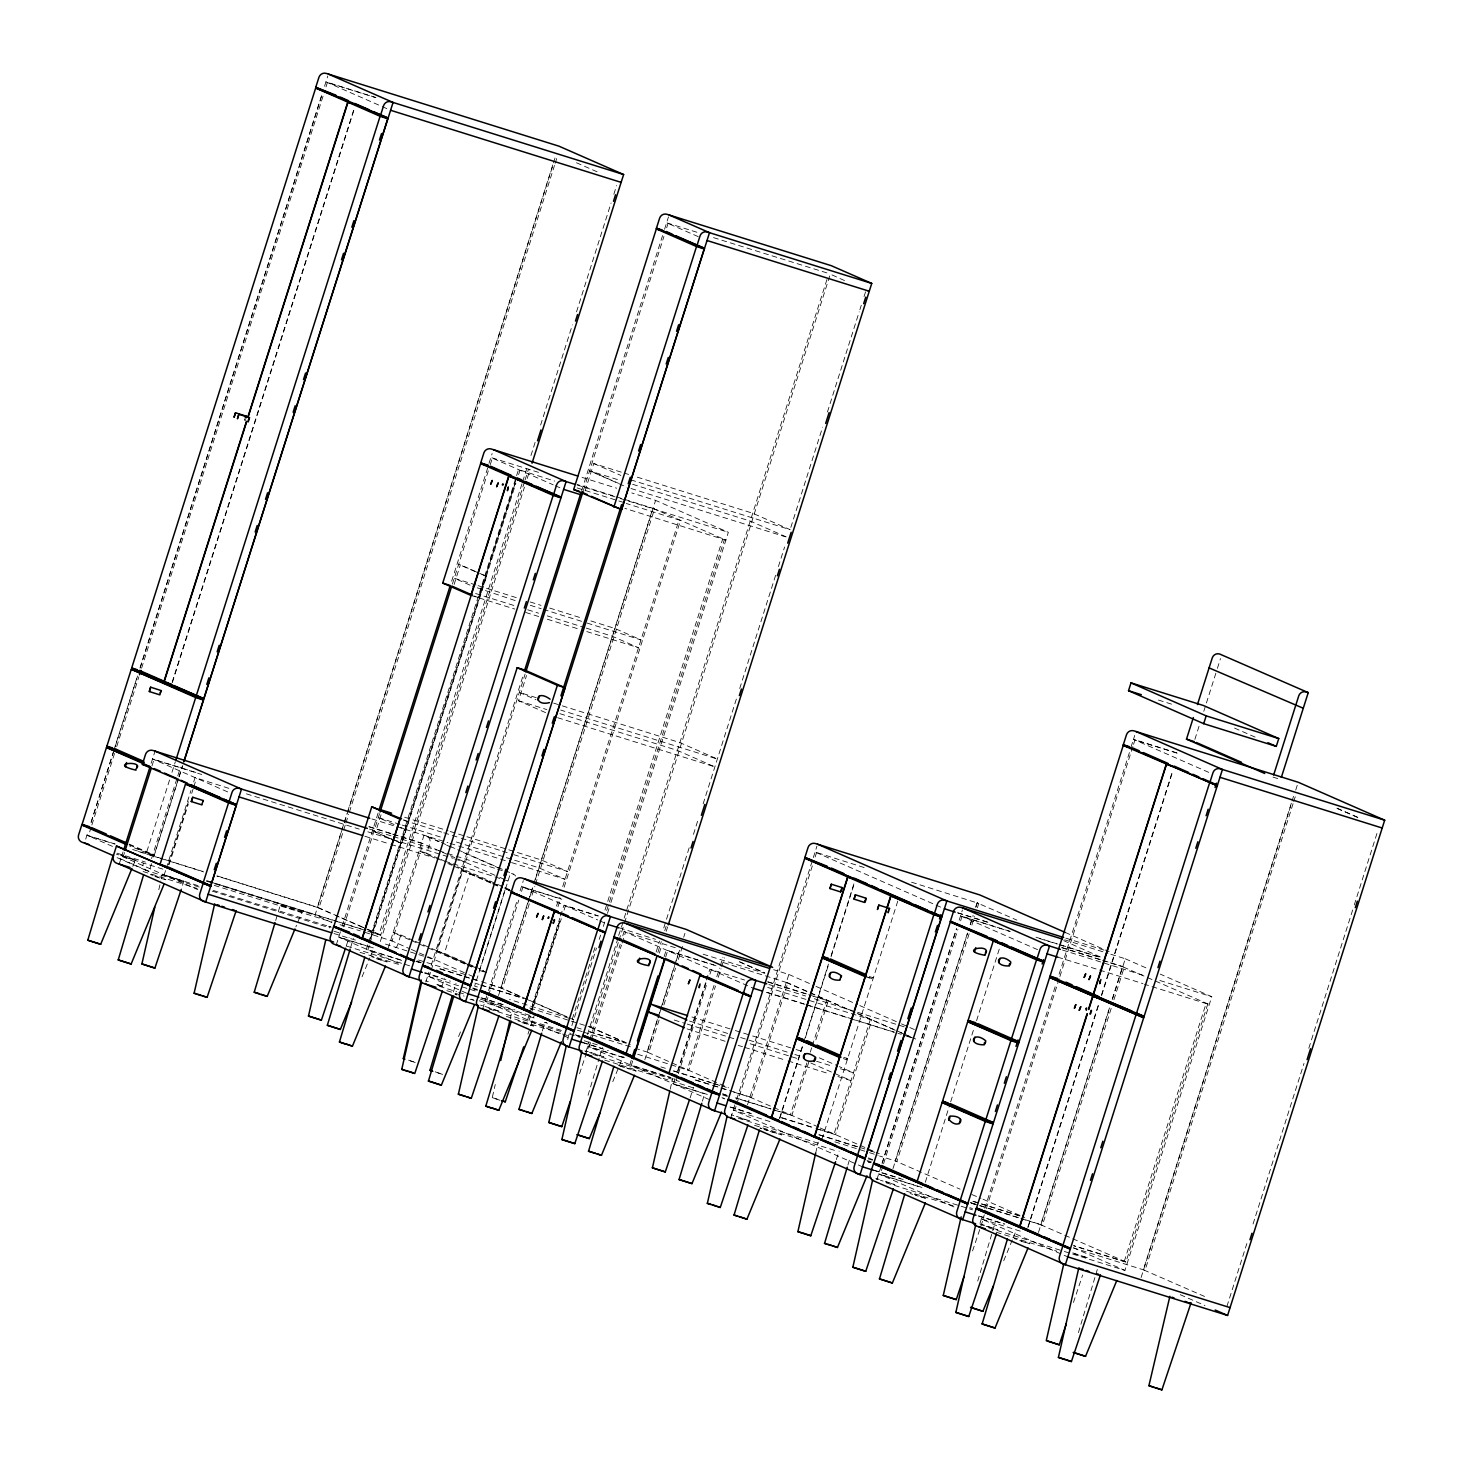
<?xml version="1.0" encoding="UTF-8"?>
<svg xmlns="http://www.w3.org/2000/svg" width="1463" height="1463" viewBox="0 0 1463 1463"><rect width="100%" height="100%" fill="white"/><g stroke="black" fill="none" stroke-linecap="round" stroke-linejoin="round"><path stroke-width="0.75" stroke-dasharray="5 3.75" d="M158.809 889.705L160.802 880.982M161.296 878.788L162.283 874.435L183.789 881.22L181.119 889.797M499.98 1100.267L492.263 1097.652L495.244 1084.558M510.185 1019.071L512.178 1010.33M567.717 1039.516L569.198 1032.969M670.219 1089.185L672.706 1078.268M815.696 1153.027L818.183 1142.109M275.702 920.428L277.659 913.9M278.317 911.723L280.256 905.195L301.927 912.107L295.855 926.847M350.791 946.963L353.406 938.258M453.402 991.987L456.017 983.282M542.316 1031.013L544.913 1022.308L546.778 1022.765M588.053 1095.275L599.135 1058.298M599.775 1056.121L602.39 1047.417M702.423 1101.164L704.38 1094.635M847.918 1165.005L849.857 1158.477M977.723 1281.039L995.297 1222.3M1078.414 1332.61L1097.305 1269.518M85.714 839.122L88.201 831.295M91.108 822.133L113.2 752.476M113.895 750.3L137.376 676.272M140.137 667.567L321.787 94.949M324.548 86.244L327.785 76.021M91.127 822.517L114.169 749.897M115.248 746.459L137.613 675.961M140.064 668.225L321.988 94.766M91.181 827.125L88.42 835.848L114.516 844.005M91.876 824.949L116.034 748.745M116.729 746.569L138.839 676.912M141.6 668.207L323.232 95.589M325.993 86.884L327.383 82.531L375.223 97.491M172.159 682.288L354.064 108.847M172.396 682.398L354.302 108.957M119.198 864.066L123.038 851.923M151.164 763.265L155.023 751.122M123.13 856.897L124.501 852.563M151.933 766.063L153.999 759.571L201.729 774.494M169.543 780.035L146.501 852.655L154.182 855.05L178.577 778.151M171.976 772.318L175.377 761.638M151.549 858.58L177.096 778.023M177.791 775.847L180.552 767.142M178.998 776.853L182.381 766.173M151.622 863.572L149.135 871.399L117.845 857.665M153.688 857.044L178.559 778.663M179.254 776.487L182.692 765.606M165.557 870.576L164.185 874.911L200.358 886.395M166.252 868.419L190.94 790.569M193.683 781.919L195.054 777.603L231.227 789.087M168.41 864.633L188.398 801.651M169.068 864.724L188.288 804.175M191.708 793.367L193.079 789.051M193.774 786.875L196.517 778.225M343.512 824.675L317.27 907.407L333.729 914.631M344.207 822.499L346.969 813.775M347.645 811.599L552.776 164.972M553.471 162.795L555.538 156.267M331.717 922.44L315.039 915.125L343.768 824.565M344.445 822.389L553.032 164.88M345.213 825.205L318.971 907.938L216.743 875.971M345.908 823.029L348.669 814.324M349.364 812.148L554.477 165.52M555.172 163.344L557.238 156.797M336.271 944.897L341.501 928.402M342.177 926.225L378.679 811.197M451.646 581.158L488.313 465.984M489.026 463.332L492.135 453.548M343.64 926.865L380.782 809.771M452.378 584.084L489.593 466.788M490.27 464.612L492.336 458.102M395.742 840.878L375.607 832.026L381.112 814.653M454.152 584.395L460.351 564.846L458.651 564.316L474.762 571.393M367.762 944.86L366.39 949.213L403.258 960.734M368.457 942.702L518.524 469.586L554.696 481.089M370.377 938.825L407.574 821.529L403.55 819.774M515.762 480.504L478.547 597.8L473.921 595.77M370.614 938.935L516 480.614M369.225 945.5L367.835 949.853L402.544 960.697M369.901 943.342L515.854 483.247M518.615 474.561L519.987 470.226M375.607 832.026L373.888 831.496L401.795 843.529L486.539 576.349L460.351 564.846M521.98 483.814L379.008 934.51L335.795 915.527M522.675 481.638L526.808 468.581M530.959 455.523L535.787 440.272M540.633 425.038L572.399 324.877M576.532 311.82L611.077 202.955M613.838 194.25L616.6 185.545M524.376 482.187L380.727 935.04L367.67 930.962M525.071 479.992L528.527 469.111M380.325 941.532L524.449 487.179M527.21 478.456L529.972 469.751M388.17 948.189L424.014 835.227L438.425 841.554M409.603 939.776L393.145 932.534L400.825 934.948L397.643 944.933A5.925 5.815 -66.3 0 1 393.328 948.957M439.083 858.69L426.739 853.276L429.903 843.273A5.925 5.815 -66.3 0 0 426.135 835.903M425.788 981.947L428.897 972.182M431.146 965.507L523.48 674.425M581.671 490.58L663.855 231.483M664.549 229.307L668.481 216.908M465.362 963.495L436.706 950.913L462.198 870.558L502.65 887.328M429.098 976.735L430.488 972.383M431.183 970.188L525.107 674.096M583.39 490.379L663.928 236.476M666.689 227.771L668.061 223.418M545.608 712.627L518.524 700.74L526.515 675.54M585.09 490.91L593.777 463.552L628.578 474.433M473.061 965.909L444.386 953.327L469.879 872.954M482.607 1009.013L487.819 992.536M488.587 990.597L517.518 899.361M520.096 890.821L523.315 880.635M486.539 1001.826L487.911 997.492M488.587 995.334L518.798 900.111M521.541 891.461L522.913 887.127L561.865 899.306M527.576 903.274L500.73 987.909L523.333 997.821M528.271 901.098L533.099 885.92M533.776 883.743L652.882 508.301L725.867 540.121L624.902 508.356M498.499 995.626L529.222 898.831M529.899 896.654L532.66 887.986M535.403 879.3L655.607 500.383L631.815 492.94M529.295 903.805L502.449 988.439L487.307 983.721M532.038 895.137L534.8 886.45M535.495 884.274L654.583 508.831L577.41 484.527M556.525 906.091L559.287 897.404M562.725 886.56L679.07 519.786M557.97 906.731L560.731 898.044M564.169 887.2L680.514 520.426L626.292 503.473M528.966 1015.505L527.594 1019.839L564.279 1031.305M529.661 1013.347L559.854 918.124M560.548 915.966L563.968 905.158L598.495 915.948M531.581 1009.47L560.512 918.234M531.819 1009.561L560.768 918.343M529.057 1020.479L530.429 1016.145M531.106 1013.987L561.317 918.764M564.06 910.114L565.431 905.78L597.8 915.911M604.987 910.041L607.054 903.531M607.748 901.373L722.704 538.951M572.271 1019.089L594.984 947.475M606.688 910.589L608.754 904.079M609.449 901.903L724.423 539.481M571.868 1025.6L596.447 948.115M599.208 939.429L600.58 935.095M603.323 926.408L604.713 922.074M607.456 913.387L610.217 904.701M610.912 902.543L728.355 532.294L655.607 500.383M587.413 1034.652L618.209 937.564M618.648 935.479L623.732 920.136M624.171 918.069L827.473 277.86M618.282 942.556L591.345 1027.465L529.332 1007.879M618.977 940.38L623.805 925.128M624.5 922.952L830.307 274.148L847.351 281.847M585.858 1052.098L589.095 1041.894M589.79 1039.736L620.166 944.403M622.744 935.863L625.341 927.633M590.558 1042.534L589.187 1046.868L625.963 1058.371M591.235 1040.376L621.446 945.153M622.141 942.995L625.561 932.169M656.156 951.938L659.612 941.056M663.745 927.999L665.811 921.471M666.506 919.276L689.292 847.443M693.444 834.367L698.272 819.134M703.118 803.9L736.95 697.211M739.711 688.506L775.628 575.288M778.389 566.583L784.607 546.979M790.825 527.393L822.59 427.233M827.436 411.999L859.202 311.857M859.897 309.662L861.268 305.31M864.03 296.605L866.114 290.076M657.856 952.468L661.313 941.587M664.769 930.706L666.14 926.353M659.319 953.108L662.081 944.403M666.214 931.346L667.603 926.993M631.211 1060.382L629.84 1064.698L671.06 1077.591M664.165 956.509L666.214 950.017L713.944 964.94M632.656 1061.022L631.284 1065.338L670.347 1077.554M665.61 957.149L667.677 950.657L717.565 966.257M657.362 1019.565L647.067 1052.025L728.556 1087.777M658.057 1017.407L660.106 1010.915M660.801 1008.739L673.84 967.628M674.534 965.47L679.326 950.31M644.836 1059.742L658.99 1015.139M659.685 1012.963L661.733 1006.471M662.428 1004.313L675.467 963.203M676.162 961.026L679.582 950.219M683.715 937.234L684.94 933.321M659.082 1020.095L648.786 1052.555L635.802 1048.496M663.873 1004.953L675.559 968.159M678.302 959.509L683.093 944.366M674.845 1079.529L673.474 1083.864L708.183 1094.708M677.607 1070.879L705.751 982.148M706.428 979.991L709.866 969.164L744.576 980.027M677.991 1071.245L706.245 982.185M677.68 1075.835L674.937 1084.504L707.47 1094.671M678.375 1073.677L707.196 982.789M709.939 974.139L711.311 969.804M714.054 985.385L687.281 1069.764L688.726 1070.404L715.498 986.007M716.797 976.717L719.54 968.067M720.235 965.909L722.978 957.241M718.242 977.357L721.003 968.707M721.68 966.549L724.423 957.881M730.732 1117.897L735.962 1101.401M736.712 1099.481L816.939 846.144M734.664 1110.71L736.035 1106.375M736.73 1104.199L812.404 865.657M815.147 856.989L816.519 852.655M747.483 1104.784L788.831 974.449L773.689 969.713M779.541 1118.281L802.968 1044.417M803.662 1042.241L828.46 964.044M831.222 955.357L853.953 883.689M779.779 1118.409L802.949 1045.35M805.418 1037.596L828.588 964.538M831.039 956.802L854.227 883.743M806.845 1062.979L790.367 1114.897L773.013 1109.484M810.283 1052.153L811.654 1047.819M812.331 1045.661L826.76 1000.217L813.739 996.138M808.984 1061.443L791.83 1115.538L735.414 1097.908M815.86 1039.809L828.204 1000.857L808.692 994.749M821.932 1139.348L897.971 900.513M870.394 1019.364L834.02 1134.063L816.665 1128.631M876.831 1179.781L881.439 1165.243M882.134 1163.067L956.418 928.859M959.179 920.19L962.416 909.986M882.189 1163.323L956.601 928.731M882.902 1165.883L880.141 1174.551L921.251 1187.407M883.579 1163.707L957.881 929.499M960.624 920.83L962.014 916.496L1009.598 931.382M967.427 933.211L895.21 1160.909L960.112 1189.181M970.188 924.543L972.932 915.856M975.693 907.188L977.065 902.854L1016.95 920.136M892.979 1168.626L967.683 933.101M970.426 924.433L973.188 915.765M975.931 907.078L978.546 898.831M969.146 933.741L896.91 1161.439L879.61 1156.026M971.889 925.073L974.632 916.405M977.394 907.718L978.765 903.384L908.084 881.11M925.311 1182.269L949.999 1103.998M950.676 1101.822L974.12 1027.959M976.571 1020.662L999.741 947.603M980.1 1222.867L981.966 1216.997M984.837 1208.365L1055.939 984.197M1059.121 974.193L1129.527 752.22M1131.009 747.154L1134.721 735.432M982.789 1219.593L985.55 1210.907M986.245 1208.749L1059.212 978.692M1059.907 976.534L1132.874 746.477M1133.569 744.32L1134.941 739.967L1180.367 754.177M1027.831 1227.219L1098.951 1003.069M1101.42 995.242L1172.54 771.092M1028.087 1227.329L1099.188 1003.179M1101.676 995.352L1172.777 771.184M1109.466 1007.897L1040.687 1224.75L1127.424 1262.587L1073.33 1245.69M1112.227 999.229L1122.542 966.696L1209.279 1004.532L1144.377 984.252M1038.456 1232.468L1109.722 1007.788M1112.483 999.119L1125.285 958.777L1110.143 954.041M1194.869 739.4L1199.66 724.276M1203.775 711.329L1216.1 672.468M1217.399 668.353L1220.508 658.569M1111.185 1008.428L1042.388 1225.281L1020.753 1218.514M1113.928 999.759L1124.242 967.226L1102.627 960.46M1124.261 1261.417L1206.115 1003.362M1207.816 1003.892L1125.961 1261.947L1074.043 1245.726M1064.369 1251.468L1124.937 1270.414L1211.766 996.724L1160.287 974.139M1291.335 803.205L1143.335 1269.793L1205.622 1296.913M1292.03 801.029L1294.097 794.519M1141.103 1277.51L1291.591 803.096M1295.724 790.075L1297.59 784.205M1293.054 803.736L1145.035 1270.323L1073.659 1247.994M1293.731 801.559L1295.797 795.049M1226.908 1306.459L1246.86 1243.532M1253.06 1224.001L1304.008 1063.4M1308.818 1048.203L1353.568 907.151M1354.263 904.975L1376.976 833.361M346.219 946.104L349.054 937.637M441.844 986.611L444.679 978.144M527.96 1034.103L530.081 1027.758M530.795 1025.636L534.342 1015.066M579.531 1073.714L590.156 1041.985M690.115 1097.872L693.663 1087.302M836.306 1159.592L839.14 1151.143M972.566 1250.938L983.922 1217.088M1073.44 1302.491L1082.657 1274.986M132.822 866.352L135.419 860.043L117.497 854.154M362.056 976.772L369.865 957.808M370.724 955.705L373.339 949.377M458.577 1036.535L461.174 1030.226M612.759 1081.706L623.183 1056.432M1003.728 1260.74L1012.414 1239.673M1013.274 1237.57L1015.889 1231.243M135.419 860.043L116.345 854.136M183.954 881.329L162.283 874.435M301.927 912.107L280.256 905.195M492.263 1097.652L499.249 1099.737M330.656 926.957L328.791 926.5L329.852 926.957M477.103 990.067L473.921 989.171M454.975 994.127L456.255 994.456M569.784 1033.079L571.064 1033.427M761.857 1128.467L759.992 1127.991L761.053 1128.448M442.594 1074.391L435.956 1072.379M162.119 878.733L165.868 879.757L161.149 878.038M383.416 960.88L387.165 961.886L371.62 956.711M474.213 1000.436L469.952 999.174M480.541 1005.118L482.443 1005.666M722.96 1098.347L724.843 1098.896M868.437 1162.189L870.32 1162.738M891.077 1183.53L894.826 1184.555L881.97 1180.22M415.199 1062.485L407.665 1060.163M425.898 980.868L428.275 981.582M437.693 985.02L443.819 986.757L433.798 983.301M494.238 1009.836L500.346 1011.555L484.802 1006.398M585.932 1050.983L588.309 1051.696M618.264 1065.174L636.186 1071.062L627.371 1068.502M731.409 1114.824L733.786 1115.538M763.741 1129.015L781.663 1134.904L770.032 1131.448M876.904 1178.666L879.281 1179.379M920.995 1196.99L927.103 1198.727L914.247 1194.393M979.899 1223.873L984.965 1225.409M150.305 874.581L153.012 875.404M159.741 878.019L154.218 876.282M381.038 960.167L372.736 957.534M517.993 1020.845L520.682 1021.686M969.786 1207.688L972.474 1208.511M886.011 1181.994L888.699 1182.817M1072.781 1252.895L1088.344 1258.052L1071.391 1252.877M1014.206 1238.594L1016.895 1239.435M1020.936 1241.209L1029.751 1243.769L1019.729 1240.331M375.954 97.546L325.92 81.891L380.161 105.683M696.9 232.251L666.616 222.778L700.96 237.847M713.505 237.628L828.863 273.508M637.283 477.157L752.604 513.202L790.111 529.661L631.284 479.992M617.404 479.535L589.589 470.83L627.097 487.289M632.638 484.29L750.117 521.029L787.624 537.488M630.974 488.496L785.448 536.811M582.055 477.377L616.673 488.203M538.475 472.348L490.891 457.462L553.233 484.82M576.934 484.948L618.026 497.804M620.184 498.481L728.355 532.294M577.099 487.911L624.829 502.833M1158.422 700.046L1173.363 704.709M1272.975 777.091L1280.655 779.505M1176.746 752.86L1133.478 739.345L1209.663 772.775M486.539 576.349L476.773 572.271M475.932 584.999L454.243 578.214L470.355 585.291M478.108 585.675L517.152 597.892M530.173 601.97L541.017 605.353M549.686 608.059L582.237 618.246M590.906 620.952L614.771 628.413L640.959 639.916L584.56 622.269M515.141 600.562L472.366 586.169M530.319 605.316L541.164 608.699M543.34 609.376L582.384 621.592M475.621 593.503L514.665 605.719M527.686 609.778L538.53 613.18M547.217 615.886L584.084 627.426M586.261 628.102L612.284 636.24L638.471 647.725L582.073 630.096M470.867 595.386L514.83 609.065M525.674 612.448L538.695 616.526M547.363 619.233L579.897 629.419M536.244 697.686L519.31 692.383L535.97 699.698M553.654 703.136L560.164 705.166M562.341 705.861L679.838 742.582L717.345 759.041L560.695 710.067M518.524 700.74L546.815 709.592M559.872 713.67L677.351 750.409L714.858 766.868L556.031 717.199M864.121 867.541L815.074 852.015L933.961 904.189M1065.85 938.149L1104.784 950.328M1064.698 939.831L1107.966 953.364M958.082 912.857L988.366 922.33M1035.95 937.216L1100.853 957.497M957.369 912.821L987.653 922.293M1039.571 938.533L1056.871 943.946M1059.047 944.623L1100.139 957.46M1010.311 931.419L960.551 915.856L1040.851 951.096M1062.229 947.64L1101.164 959.819M1103.321 960.496L1122.798 966.586M1061.516 947.603L1100.45 959.783M1062.485 950.036L1144.706 975.748M1159.848 980.484L1211.766 996.724M1057.859 957.186L1097.506 969.402M1099.664 970.079L1142.932 983.611M404.648 817.232L448.044 830.801M450.202 831.478L506.619 849.125M508.777 849.802L515.287 851.832M517.463 852.508L541.328 859.97L567.516 871.473L511.099 853.825M403.733 820.322L441.68 832.118M443.856 832.794L459.035 837.549M461.211 838.226L500.255 850.442M502.431 851.119L508.941 853.148M400.002 824.382L378.295 817.598L398.448 826.43M402.16 825.059L441.223 837.275M456.401 842.011L462.911 844.041M465.088 844.736L504.132 856.934M506.289 857.611L538.841 867.797L565.029 879.281L508.63 861.652M371.949 818.951L447.879 842.651M450.055 843.328L456.547 845.358M458.724 846.053L506.454 860.976M869.351 976.534L873.192 977.741L869.113 975.949M865.108 976.644L872.789 979.04L868.711 977.247M195.932 772.501L152.536 758.931L228.722 792.379M369.462 826.778L391.151 833.563M393.328 834.239L421.527 843.054L448.3 854.794M368.749 826.723L390.438 833.508M392.614 834.184L422.972 843.694L392.102 941.002L362.458 931.547M369.481 829.082L391.188 835.867M393.346 836.543L436.742 850.113M438.9 850.789L445.41 852.838M447.587 853.514L454.097 855.544M456.255 856.221L495.299 868.437M497.475 869.113L503.985 871.143M246.406 793.842L359.203 829.1M367.871 831.825L453.201 858.306M454.646 858.946L465.49 862.347M426.739 853.276L419.04 850.863L435.517 858.104M364.836 836.233L388.701 843.694M390.877 844.37L434.968 857.976M436.431 858.616L493.543 876.3M494.988 876.922L508.008 881L499.779 877.379M560.402 898.666L521.468 886.487L597.654 919.934M505.521 888.827L511.282 890.62M512.891 891.827L505.192 889.413L479.699 969.786L483.54 970.993M619.471 927.871L655.534 939.319M703.136 954.205L764.399 973.188M675.321 947.731L624.116 931.529L753.427 988.293M723.618 962.654L787.807 982.917L751.433 1097.597L729.799 1090.831M768.185 981.892L811.563 995.462M767.472 981.856L806.515 994.072M768.88 984.526L805.656 996.029M814.324 998.735L855.416 1011.573M857.574 1012.25L907.334 1027.812M767.728 987.452L871.857 1020.004L835.464 1134.703L815.952 1128.595M767.124 992.389L803.882 1003.874M806.058 1004.551L901.245 1034.323M903.403 1034.999L909.895 1037.029M766.411 992.335L848.613 1018.047M850.771 1018.723L894.039 1032.256M907.023 1036.316L911.339 1037.669M843.73 1057.347L847.571 1058.554L843.493 1056.761M843.31 1058.645L847.15 1059.852L843.072 1058.06M691.944 1016.986L733.164 1029.861M735.322 1030.537L750.519 1035.292M752.677 1035.969L793.897 1048.861M796.073 1049.538L802.584 1051.568M727.623 1033.463L688.89 1020.845M740.644 1037.523L792.708 1053.817M794.866 1054.494L801.377 1056.524M816.573 1061.278L831.752 1066.015M840.439 1068.74L853.441 1072.8L839.378 1066.637M115.23 844.041L86.957 835.208L114.077 847.095M132.639 849.491L163.088 859M165.264 859.695L202.241 871.253M217.457 876.008L317.526 907.298L362.202 926.902M138.436 851.484L158.022 857.611M160.198 858.287L203.686 871.893M674.278 1020.058L685.123 1023.442M687.299 1024.118L735.011 1039.041M750.208 1043.796L800.096 1059.395M436.706 950.913L444.386 953.327M725.136 1041.272L686.421 1028.654M738.157 1045.35L742.491 1046.703M744.667 1047.38L785.887 1060.273M788.063 1060.949L829.265 1073.842M837.952 1076.549L850.972 1080.627L808.783 1062.101M206.722 880.616L213.251 882.664M215.408 883.341L337.222 921.434M339.398 922.111L365.494 930.267M210.343 881.933L332.156 920.026M334.332 920.702L382.172 935.68L363.409 927.432M117.113 853.222L145.386 862.073M206.283 881.11L212.812 883.158M214.988 883.835L315.039 915.125M162.887 869.132L121.667 856.257L197.852 889.687M214.238 885.371L332.083 922.056M340.056 924.726L360.282 930.87M479.626 970.499L487.307 972.895L479.059 969.274M213.36 890.473L331.223 927.14M385.446 944.092L434.621 959.655M199.169 887.035L147.013 870.723A5.925 5.815 -66.3 0 1 143.246 863.353M212.208 891.113L329.669 927.853M143.063 871.527L197.286 888.498M333.948 931.218L340.458 933.266M333.966 933.54L356.369 940.362M418.564 960.002L466.295 974.925M373.358 947.896L338.739 937.07L401.1 964.428M416.626 961.429L420.942 962.782M440.418 968.872L462.052 975.638M464.21 976.315L479.352 981.051M481.51 981.728L500.986 987.818L573.734 1019.729L509.545 999.467M340.202 937.71L372.644 947.859M415.913 961.392L420.247 962.745M439.705 968.835L469.989 978.308M472.165 978.985L478.639 981.015M474.853 983.118L479.187 984.489M481.364 985.166L522.584 998.04M480.65 985.111L524.047 998.68M346.676 946.104L409.585 965.781M360.063 952.34L366.555 954.37M368.713 955.046L401.155 965.196M424.965 972.639L440.107 977.357M424.471 973.06L450.421 981.179M472.768 987.982L477.084 989.335M475.237 990.963L427.653 976.095L468.069 993.816M481.748 997.912L503.382 1004.679M576.934 1027.684L581.268 1029.038M589.918 1031.744L624.518 1042.57M481.034 997.876L502.669 1004.642M589.205 1031.708L625.981 1043.21M439.284 986.281L456.602 991.695M458.76 992.371L465.252 994.401M480.394 999.138L515.013 1009.964M529.807 1015.359L485.076 1001.186L561.262 1034.615M577.391 1030.226L582.42 1031.616M583.883 1032.256L633.644 1047.819M446.8 990.67L464.1 996.084M479.242 1000.82L537.653 1019.089M575.069 1034.688L579.385 1036.042M637.649 1054.256L688.726 1070.404M489.374 1009.086L560.768 1031.415M569.418 1034.122L580.226 1037.486M506.399 1016.438L560.475 1033.353M562.633 1034.03L569.125 1036.06M584.267 1040.796L597.251 1044.856M583.079 1042.552L602.555 1048.642M660.965 1066.911L665.299 1068.264M673.949 1070.971L710.725 1082.474M712.883 1083.15L719.375 1085.162M721.533 1085.839L728.025 1087.869M582.384 1042.516L608.334 1050.635M673.236 1070.934L722.996 1086.479M624.5 1057.731L587.724 1046.228L708.695 1099.316M695.894 1080.041L711.036 1084.778M713.194 1085.455L749.97 1096.957M695.181 1080.005L710.323 1084.741M712.481 1085.418L727.623 1090.154M736.145 1097.945L770.855 1108.808M722.411 1093.83L726.745 1095.202M592.881 1054.402L679.399 1081.45M722.667 1094.982L727.001 1096.336M604.713 1060.126L695.565 1088.545M781.955 1117.769L814.489 1127.955M781.242 1117.732L813.775 1127.918M730.732 1107.07L750.208 1113.16M819.426 1134.813L864.852 1149.004M867.01 1149.68L873.502 1151.71M730.019 1107.034L753.829 1114.477M818.713 1134.776L857.665 1146.937M870.631 1150.997L874.965 1152.35M769.977 1121.572L733.219 1110.07L856.276 1164.073M834.879 1141.853L867.34 1152.003M869.497 1152.679L878.147 1155.386M738.358 1118.244L820.56 1143.938M868.162 1158.824L872.478 1160.177M754.524 1125.321L836.726 1151.034M867.01 1160.506L871.345 1161.86M874.051 1170.235L900.019 1178.355M973.553 1201.361L1021.156 1216.228M873.338 1170.199L905.798 1180.348M972.858 1201.324L1020.443 1216.192M921.964 1187.444L878.696 1173.911L954.882 1207.341M971.706 1202.988L978.198 1205.018M980.375 1205.695L1023.625 1219.228M1025.801 1219.904L1040.943 1224.641M971.011 1202.952L1018.595 1217.838M886.011 1182.762L972.529 1209.81M906.493 1191.193L954.095 1206.079M978.857 1215.954L1004.825 1224.074M978.162 1215.918L1004.112 1224.037M1020.278 1231.133L981.344 1218.953L1067.825 1256.9M988.659 1227.804L1062.211 1250.792M996.157 1232.193L1056.743 1251.121M578.013 1035.53L580.848 1036.426M488.715 1008.098L491.55 1008.995M521.889 1022.564L533.538 1026.02L523.516 1022.564M590.997 1052.537L603.853 1056.871L589.443 1052.519M736.492 1116.379L749.33 1120.713L737.699 1117.257M915.472 1195.271L918.289 1196.167M986.172 1226.287L997.821 1229.761L987.799 1226.305M408.616 1060.163L414.761 1062.175M435.243 1071.849L442.32 1074.189M155.846 876.3L158.607 877.197M576.44 1035.511L579.22 1036.407M624.536 1067.606L617.112 1065.155M880.397 1180.202L883.177 1181.098M764.71 1129.71L767.252 1130.552M910.151 1193.534L912.693 1194.375M980.868 1224.568L983.41 1225.409M472.951 988.476L477.523 990.085M471.36 999.192L473.463 999.906M584.779 1050.964L586.901 1051.696M721.991 1097.652L724.094 1098.366M867.468 1161.494L871.143 1162.756M875.752 1178.648L877.873 1179.361M547.509 1023.314L544.913 1022.308M455.45 994.456L457.005 995.005M673.748 1078.725L675.303 1079.273M576.459 162.759L598.202 172.287M382.245 106.598L388.5 109.359M1234.516 728.062L1255.4 737.224M593.777 463.552L620.861 475.42M591.29 471.36L618.374 483.247M1336.871 808.125L1357.774 817.305M1337.255 808.509L1358.158 817.689M555.318 485.734L561.554 488.477M1065.302 932.461L1109.119 951.682M1125.285 958.777L1147.925 968.707M1063.729 940.672L1101.401 957.405M936.046 905.103L942.3 907.846M788.831 974.449L813.867 985.44M815.952 986.355L857.665 1004.66M859.75 1005.575L899.379 1022.966M901.464 1023.881L907.718 1026.624M909.803 1027.538L916.057 1030.281M739.309 961.63L764.546 972.712M786.344 982.276L855.178 1012.469M857.263 1013.384L915.673 1039.023M739.857 962.087L764.93 973.096M786.106 982.368L850.332 1010.567M858.635 1014.206L898.008 1031.488M900.074 1032.384L912.51 1037.852M426.849 836.178L439.211 841.591M441.259 842.505L447.44 845.212M449.507 846.108L455.67 848.814M457.736 849.729L503.034 869.607M505.101 870.503L513.33 874.124M446.654 845.175L454.902 848.778M463.131 852.399L502.248 869.571M400.46 827.308L404.483 829.082M599.702 920.83L605.883 923.537M450.348 855.709L497.713 876.483M441.149 859.604L455.56 865.931M457.608 866.828L502.925 886.706M504.973 887.602L513.22 891.223M504.698 888.224L508.795 890.016M397.753 841.755L401.795 843.529M447.879 863.517L451.994 865.328M454.042 866.224L491.111 882.5M493.177 883.396L499.358 886.103M462.198 870.558L490.873 883.122M492.921 884.036L499.048 886.724M819.298 1057.822L837.385 1065.759M475.109 966.805L483.302 970.39M400.825 934.948L413.169 940.362M415.236 941.276L429.647 947.603M431.713 948.499L477.011 968.378M467.41 964.391L473.555 967.098M411.67 940.672L426.08 947M428.147 947.896L465.197 964.172M467.264 965.068L473.445 967.775M589.9 1026.825L630.297 1044.564M749.714 1097.067L818.805 1127.168M820.176 1127.991L879.281 1153.704M971.871 1194.558L980.978 1198.325M983.063 1199.239L1024.777 1217.545M525.382 998.735L566.455 1016.748M589.644 1026.935L625.067 1042.479M390.658 940.362L409.183 948.499M411.249 949.396L417.43 952.102M419.479 953.016L425.66 955.723M427.726 956.619L466.843 973.791M468.91 974.705L475.073 977.412M723.088 1094.068L729.269 1096.793M868.473 1157.873L872.643 1159.702M970.152 1202.495L974.321 1204.323M1073.458 1247.829L1124.937 1270.414M1180.22 1294.682L1204.927 1305.526M417.01 960.825L421.125 962.636M129.256 844.114L154.182 855.05M129.073 844.773L154.109 855.764L129.732 846.035M563.328 1035.511L569.509 1038.236M858.36 1164.987L862.53 1166.816M117.095 857.647L146.3 870.448M515.634 876.063A5.925 5.815 -66.3 0 0 512.617 873.85L510.496 873.173L474.652 986.135L476.792 986.794A5.925 5.815 -66.3 0 0 477.523 986.976"/><path stroke-width="1.5" d="M159.851 694.12L161.387 690.646L160.217 692.529M201.894 804.156L203.357 800.572L192.677 797.225L191.306 801.578L192.769 797.353M648.786 964.922C657.71 953.053 619.142 960.295 648.859 965.69M839.945 979.369L841.499 975.912L840.512 977.229M985.001 954.534C993.926 942.666 955.357 949.926 985.093 955.302M136.041 768.916C145.55 759.919 106.049 763.211 136.041 770.16M244.796 419.241L245.089 420.265M502.979 485.058L502.979 483.814L502.284 484.747M548.735 918.033L548.735 916.789L547.839 918.234M553.069 922.403C552.813 926.536 555.922 917.063 553.764 920.245M1090.008 1013.182C1089.752 1017.352 1092.898 1007.678 1090.703 1011.006M181.119 889.797L154.895 968.085L141.893 963.934L154.822 907.17M236.183 910.608L207.106 997.345L200.12 995.279L194.104 993.212L214.677 903.823M345.506 948.207L321.403 1020.15L308.492 1016.072L325.81 939.593M404.885 1059.23L403.313 1058.627L421.234 980.027M407.775 1071.428L401.758 1069.362L421.655 982.039M498.938 1015.797L471.287 1098.311L458.376 1094.233L478.182 1006.837M500.73 1060.547L509.691 1021.247M570.314 1101.218L561.81 1126.62L548.808 1122.468L566.218 1046.063M602.445 1061.114L574.794 1143.627L561.883 1139.549L581.689 1052.153M689.402 1099.993L665.299 1171.918L652.407 1167.858L669.725 1091.361M747.922 1124.956L720.271 1207.469L707.361 1203.391L727.166 1115.995M835.592 1161.713L810.776 1235.76L797.884 1231.7L815.696 1153.027M893.399 1188.779L865.749 1271.31L852.856 1267.232L872.661 1179.836M964.062 1276.339L956.272 1299.601L943.269 1295.468L961.173 1216.869M996.394 1233.986L968.762 1316.499L955.851 1312.421L975.656 1225.025M1066.362 1323.649L1059.267 1344.808L1046.264 1340.657L1063.692 1264.251M1100.469 1274.803L1071.41 1361.541L1066.106 1360.005L1058.407 1357.408L1078.798 1267.891L1079.84 1268.348M1189.931 1302.637L1190.973 1303.094L1161.915 1389.85L1154.929 1387.765L1148.912 1385.699L1169.888 1296.309M246.058 417.906L246.168 416.132L235.506 412.785L234.117 417.138L235.506 412.785M648.859 964.446L650.249 961.337M864.798 900.678C863.865 906.036 867.724 895.996 865.365 899.05M888.279 910.992L888.169 912.766L889.541 908.432L878.861 905.085L877.489 909.437L878.861 905.085M699.46 985.404L699.168 987.763L700.064 983.922M984.544 1042.424C983.209 1046.813 986.025 1042.973 985.751 1040.796C972.785 1030.08 966.933 1045.368 984.27 1044.765M1009.561 963.568C1008.208 967.957 1011.024 964.117 1010.768 961.959C997.967 950.731 991.877 966.805 1009.287 965.909M1086.296 1010.293L1086.57 1007.952L1085.875 1008.885M131.944 868.455L100.691 944.293L87.798 940.234L113.108 855.306M164.13 883.963L131.14 964.007L118.229 959.947L143.539 875.02M294.977 928.95L267.199 996.376L260.213 994.291L254.215 992.225L275.044 922.604M351.632 1002.045L340.349 1029.44L327.346 1025.289L350.151 949.14M345.451 1044.07L339.434 1042.003L364.836 957.168M432.774 1071.355L429.957 1070.313L452.104 996.34M474.323 1005.118L441.351 1085.162L428.44 1081.102L453.749 996.175M491.824 1108.204L485.807 1106.138L511.227 1021.284M561.371 1041.857L531.855 1113.471L518.944 1109.393L541.657 1033.189M634.448 1075.268L601.458 1155.331L588.547 1151.253L613.875 1066.326M721.497 1112.008L691.981 1183.622L679.07 1179.562L701.783 1103.34M779.925 1139.11L746.935 1219.173L734.042 1215.095L759.352 1130.168M866.974 1175.85L837.458 1247.464L824.547 1243.404L847.26 1167.181M925.366 1202.933L892.375 1282.996L879.482 1278.918L904.792 1193.991M1028.014 1247.976L995.023 1328.038L982.13 1323.96L1007.44 1239.033M89.444 827.381L81.763 824.986L78.581 834.971A5.925 5.815 -66.3 0 0 82.349 842.359L88.822 844.389M126.988 843.858L82.093 824.382L106.47 747.483L143.246 762.662M144.288 762.589L106.89 746.185L131.286 669.286L203.394 699.954L183.735 761.894M247.85 417.065L347.755 102.099L355.692 104.605L387.768 118.686L203.796 698.656L131.688 667.988L315.679 88.018L349.438 101.861M373.504 111.682L388.097 118.082L315.752 87.305L318.934 77.32A5.925 5.815 -66.3 0 1 326.267 73.406L558.957 146.172L623.622 174.536L532.038 463.222M139.515 674.736L140.905 670.383M246.461 421.399L163.783 682.069L171.72 684.574M164.021 682.179L246.717 421.509M248.088 417.174L348.011 102.209M116.473 846.035L210.635 886.377L116.473 846.035L113.291 856.02A5.925 5.815 -66.3 0 0 117.058 863.408L130.042 867.468M224.186 799.292L236.549 804.705L142.368 764.363L145.55 754.359A5.925 5.815 -66.3 0 1 152.883 750.446L369.773 818.274M123.733 849.765L149.793 767.581M125.178 850.405L151.256 768.221M176.054 759.498L195.695 697.558L131.286 669.286M196.115 696.26L380.087 116.29L315.679 88.018M380.417 115.687L383.58 105.702A5.925 5.815 -66.3 0 1 390.932 101.788L623.622 174.536M206.795 684.41L208.862 677.881M217.164 651.748L219.231 645.22M255.147 532.002L257.214 525.473M265.498 499.34L267.583 492.812M293.13 412.255L295.197 405.726M303.481 379.594L305.566 373.065M341.482 259.847L343.549 253.318M351.833 227.204L353.9 220.675M379.466 140.119L381.532 133.572M184.082 761.254L393.072 102.447L328.407 74.083M160.034 864.414L185.527 784.04L236.22 805.308L210.727 885.682L160.034 864.414L165.794 866.206M202.955 883.981L199.773 893.966A5.925 5.815 -66.3 0 0 203.54 901.354L333.655 942.044M203.028 883.268L228.539 802.894L185.527 784.04M228.85 802.309L232.032 792.306A5.925 5.815 -66.3 0 1 239.365 788.392L367.323 828.405M214.238 869.772L216.305 863.28M224.534 837.33L226.6 830.856M341.226 929.261L333.546 926.847L330.364 936.85A5.925 5.815 -66.3 0 0 334.131 944.22L340.586 946.25M561.152 497.201L480.724 462.875L483.887 452.89A5.925 5.815 -66.3 0 1 491.239 448.976L577.739 476.024M333.546 926.847L413.974 961.173L333.875 926.262L371.767 806.79L401.557 818.878M558.811 496.926L508.758 475.932L470.867 595.386L442.74 583.06L480.632 463.588L488.313 465.984M379.356 809.039L450.275 585.511L442.74 583.06M380.087 811.947L451.756 586.041L472.531 595.148M508.996 476.024L362.239 938.697L369.92 941.111M537.506 440.82L540.944 429.921M575.489 321.074L577.556 314.527M613.472 201.327L615.539 194.78M480.632 463.588L553.142 495.39L406.367 958.064L414.047 960.478L400.002 954.315M406.275 958.777L403.111 968.762A5.925 5.815 -66.3 0 0 406.879 976.15L419.826 980.192M553.471 494.805L556.635 484.802A5.925 5.815 -66.3 0 1 563.968 480.888L574.758 484.271M418.985 940.142L421.051 933.632M427.928 911.924L429.994 905.414M465.801 792.58L467.867 786.07M476.115 760.01L478.182 753.5M486.448 727.458L488.514 720.948M524.303 608.096L526.369 601.586M533.264 579.897L535.33 573.386M430.122 968.268L422.441 965.873L419.278 975.858A5.925 5.815 -66.3 0 0 423.026 983.246L435.992 987.287M676.253 235.927L704.544 248.326L656.448 228.191L659.612 218.206A5.925 5.815 -66.3 0 1 666.963 214.293L831.331 265.699L871.747 283.42L668.298 924.817M422.441 965.873L470.537 986.007L422.77 965.269L517.171 667.677L524.851 670.091L565.029 687.72L470.629 985.294L462.948 982.898L557.348 685.306L517.171 667.677M666.049 232.178L704.215 248.929L621.537 509.599L573.679 489.556L656.357 228.905L664.056 231.3M524.339 671.279L580.976 492.757M525.802 671.919L583.115 491.221M462.857 983.593L459.693 993.596A5.925 5.815 -66.3 0 0 463.442 1000.985L478.566 1005.703M613.838 507.186L696.534 246.534L656.357 228.905M696.863 245.93L700.027 235.945A5.925 5.815 -66.3 0 1 707.379 232.032L871.747 283.42M493.543 908.267L495.61 901.738M503.894 875.624L505.979 869.077M541.895 755.877L543.962 749.33M552.246 723.216L554.312 716.687M560.932 695.821L621.574 504.662M628.212 483.723L630.297 477.194M638.581 451.061L640.648 444.533M666.195 363.976L668.28 357.447M676.564 331.315L678.631 324.786M479.882 990.963L574.045 1031.305L479.882 990.963L476.7 1000.948A5.925 5.815 -66.3 0 0 480.467 1008.336L489.099 1011.024M563.895 1026.112L574.136 1030.61L480.211 990.36L511.209 892.613L518.89 895.027M511.209 892.613L605.133 932.864L511.3 891.918L514.464 881.915A5.925 5.815 -66.3 0 1 521.816 878.001L686.184 929.407L772.665 967.354L608.297 915.948A5.925 5.815 -66.3 0 0 600.946 919.861L597.782 929.865L605.463 932.26L599.281 929.554M523.443 1009.342L554.459 911.595M566.437 1028.215L597.453 930.45M566.364 1028.91L563.182 1038.895A5.925 5.815 -66.3 0 0 566.949 1046.283L582.055 1051.019M598.934 947.603L601 941.111M588.291 1037.816L582.53 1036.005L579.348 1045.99A5.925 5.815 -66.3 0 0 583.115 1053.378L591.729 1056.085M719.613 1094.452L668.92 1073.184L699.936 975.437L750.61 996.705L613.948 936.96L617.112 926.957A5.925 5.815 -66.3 0 1 624.463 923.043L769.355 968.36M613.857 937.655L664.549 958.923L633.534 1056.67L582.859 1035.402L613.857 937.655L621.537 940.069M691.011 847.973L693.078 841.444M701.362 815.312L704.819 804.431M739.345 695.565L741.43 689.036M777.347 575.819L779.413 569.29M787.697 543.157L791.154 532.276M825.681 423.41L829.137 412.529M863.664 303.664L865.749 297.135M625.853 1054.274L656.85 956.528M631.888 1058.206L634.649 1049.556M637.393 1040.906L657.984 975.986M633.351 1058.846L664.934 959.307M582.53 1036.005L711.841 1092.751L708.677 1102.736A5.925 5.815 -66.3 0 0 712.426 1110.124L725.374 1114.184M711.932 1092.056L742.93 994.291M728.007 1099.847L865.017 1158.989L735.688 1102.242L728.007 1099.847L724.843 1109.832A5.925 5.815 -66.3 0 0 728.592 1117.22L735.048 1119.25M847.9 877.032L822.681 956.546L865.511 975.346L890.729 895.831L941.495 917.136L865.017 1158.257L728.336 1099.243L804.815 858.141L855.343 879.336M931.474 911.998L941.916 916.588L804.906 857.428L808.07 847.443A5.925 5.815 -66.3 0 1 815.421 843.529L979.789 894.935L1065.302 932.461M771.403 1118.153L796.64 1038.657L841.042 1057.164M822.261 957.844L865.108 976.644L839.89 1056.14L797.042 1037.34L822.261 957.844L866.663 976.351M814.489 1137.062L886.157 911.156M887.529 906.804L890.985 895.941M857.318 1156.593L854.154 1166.578A5.925 5.815 -66.3 0 0 857.921 1173.966L870.869 1178.026M857.336 1155.861L933.815 914.741L804.815 858.141M934.217 914.174L937.399 904.189A5.925 5.815 -66.3 0 1 944.732 900.275L1063.692 937.472M888.59 1079.438L890.656 1072.928M897.532 1051.239L900.97 1040.412M907.846 1018.723L911.284 1007.879M935.369 931.986L937.436 925.476M939.502 918.965L940.874 914.631M873.484 1163.688L967.646 1204.049L873.484 1163.688L870.32 1173.673A5.925 5.815 -66.3 0 0 874.069 1181.062L962.691 1219.685L1049.52 945.994L963.038 908.029M947.201 1194.32L967.738 1203.336L873.813 1163.085L950.31 921.983L996.888 941.459M1011.61 947.164L1044.545 961.63L950.383 921.269L953.565 911.284A5.925 5.815 -66.3 0 1 960.898 907.371L1062.54 939.155M959.966 1201.635L956.802 1211.62A5.925 5.815 -66.3 0 0 960.551 1219.008L975.675 1223.745M960.057 1200.94L985.276 1121.426L942.154 1102.517L992.956 1123.84L985.276 1121.426M950.255 1103.614L993.377 1122.523L985.696 1120.128L1010.915 1040.632L967.793 1021.704L1018.595 1043.028L1010.915 1040.632M977.942 1023.698L1018.998 1041.729L1011.317 1039.315L1036.535 959.819L950.31 921.983M1036.865 959.216L1040.047 949.231A5.925 5.815 -66.3 0 1 1047.38 945.317L1060.328 949.359M1128.522 690.701L1131.009 682.874L1203.592 705.568L1278.753 738.559L1276.285 746.386L1203.702 723.673L1128.522 690.701L1141.341 694.706M995.37 1111.478L997.419 1104.967M1004.313 1083.278L1006.361 1076.768M1015.999 1046.411L1018.065 1039.9M1042.131 964.007L1043.521 959.673M976.132 1208.731L1070.294 1249.091L976.132 1208.731L972.968 1218.716A5.925 5.815 -66.3 0 0 976.717 1226.104L985.349 1228.81M1054 1241.191L1070.386 1248.378L976.461 1208.127L1049.648 977.449L1143.572 1017.699L1049.648 977.449M1135.782 1012.798L1143.975 1016.383L1050.05 976.15L1123.237 745.453L1130.917 747.867M1123.237 745.453L1217.161 785.704L1123.31 744.758L1126.492 734.755A5.925 5.815 -66.3 0 1 1133.825 730.842L1298.211 782.248L1384.693 820.194L1227.585 1315.456L1063.199 1264.05A5.925 5.815 -66.3 0 1 1059.45 1256.68L1062.613 1246.677M1019.455 1227L1087.119 1013.731M1088.49 1009.379L1092.642 996.321L1100.56 998.827M1087.356 1013.841L1019.711 1227.11L1027.154 1229.395M1088.746 1009.488L1092.879 996.431M1093.3 995.114L1166.468 764.436M1264.745 773.488L1186.493 739.144L1193.351 717.565M1197.447 704.599L1212.26 657.911A5.925 5.815 -66.3 0 1 1219.612 653.998L1308.233 692.621L1281.35 777.347M1203.702 723.673L1206.17 715.864L1131.009 682.874M1062.705 1245.982L1135.873 1015.285M1136.294 1013.987L1209.462 783.308M1090.465 1180.312L1092.532 1173.801M1100.779 1147.76L1102.846 1141.25M1157.928 967.628L1159.994 961.118M1195.783 848.266L1197.85 841.755M1206.115 815.714L1208.182 809.204M1215.058 787.496L1216.448 783.162M1273.67 774.933L1298.742 695.858A5.925 5.815 -66.3 0 1 1306.093 691.944L1308.233 692.621M1249.951 1239.728L1252.017 1233.218M1307.099 1059.596L1310.537 1048.752M1355.287 907.682L1357.353 901.171M405.416 1070.404L414.761 1073.495L442.393 990.981M501.59 1100.761L505.265 1101.804L523.699 1046.795M248.637 419.04L248.161 421.947L249.423 417.632M507.917 487.819L507.423 490.727L508.319 486.886M985.367 952.943L986.464 950.95M1100.249 980.759L1099.774 983.648L1100.871 979.515M245.272 417.558L246.168 416.132M339.434 1042.003L352.437 1046.155L385.427 966.11M485.807 1106.138L498.81 1110.289L531.801 1030.226M576.952 1134.721L589.333 1138.58L599.739 1113.306M970.518 1307.428L982.898 1311.287L993.322 1286.014M1073.165 1352.47L1085.546 1356.329L1116.799 1280.491M136.736 766.758L137.431 765.826M202.662 801.505L203.357 800.572M549.411 702.606C533.41 706.885 534.69 688.012 550.088 699.186M888.846 909.364L889.541 908.432M149.391 691.505L150.634 687.189L149.263 691.542L159.924 694.87M538.165 700.174L539.426 695.839M638.325 962.325L639.642 958.119M830.051 888.535L831.295 884.201L829.923 888.553L840.585 891.9L841.847 889.321L841.975 887.547L831.295 884.201M841.975 887.547L840.585 891.9M854.136 899.105L855.38 894.789L854.008 899.123L864.67 902.47M841.499 975.912C828.296 965.214 822.974 981.07 840.036 980.137M815.677 1057.328C800.334 1045.899 798.743 1064.863 814.909 1060.62C817.104 1055.683 813.721 1058.06 814.214 1061.553M974.541 951.938L975.784 947.622M948.701 1120.311C950.621 1118.244 949.816 1113.581 948.554 1119.085C959.198 1132.033 968.927 1115.373 950.017 1116.104M960.624 1119.323L959.234 1123.675M238.871 414.267L237.481 418.619L238.871 414.267L249.624 417.723M126.623 762.516L125.379 766.831M829.356 976.809L830.746 972.456M998.607 962.581L1000.07 958.356M803.534 1058.206L804.924 1053.872M974.852 1037.121L973.59 1041.437M87.689 940.16L100.691 944.293M141.893 963.934L154.895 968.085M118.137 959.874L131.14 964.007M254.215 992.225L259.5 993.761M308.4 1015.999L321.403 1020.15M194.104 993.212L196.353 993.816M327.346 1025.289L340.349 1029.44M403.313 1058.627L404.428 1058.901M429.957 1070.313L432.207 1070.934M401.758 1069.362L404.007 1069.965M428.348 1081.029L430.597 1081.632M458.285 1094.159L465.271 1096.244M518.853 1109.338L524.138 1110.874M548.808 1122.468L561.81 1126.62M561.792 1139.476L574.794 1143.627M588.455 1151.18L595.441 1153.265M652.297 1167.785L665.299 1171.918M678.978 1179.489L691.981 1183.622M707.269 1203.318L710.945 1204.36M1190.973 1303.094L1189.126 1302.637M733.951 1215.022L737.608 1216.064M797.792 1231.627L804.778 1233.693M824.455 1243.331L826.705 1243.934M852.746 1267.159L865.749 1271.31M879.391 1278.845L892.375 1282.996M943.269 1295.468L956.272 1299.601M955.76 1312.366L968.762 1316.499M982.039 1323.887L995.023 1328.038M1058.407 1357.408L1065.393 1359.474M1148.912 1385.699L1154.197 1387.253M232.434 909.584L234.318 910.132M1096.72 1273.779L1098.603 1274.328M577.446 1134.721L589.333 1138.58M971.011 1307.428L982.898 1311.287M1047.38 1340.949L1059.267 1344.808M1073.659 1352.47L1085.546 1356.329M1184.865 1301.375L1187.243 1302.088M197.779 994.255L201.089 995.279M432.006 1082.071L441.351 1085.162M828.131 1244.373L831.441 1245.397M390.584 110.274L621.135 182.363M315.752 87.305L335.96 95.205M380.087 116.29L387.768 118.686M707.031 240.517L869.278 291.247L867.815 290.607M656.448 228.191L662.209 230.002M696.534 246.534L704.215 248.929M1303.259 708.257L1209.096 667.896M573.679 489.556L579.439 491.367M480.724 462.875L488.404 465.289M563.621 489.374L580.939 494.787M553.142 495.39L560.823 497.804M1206.17 715.864L1278.753 738.559M1186.493 739.144L1194.174 741.558M1384.693 820.194L1220.307 768.807A5.925 5.815 -66.3 0 0 1212.973 772.72L1209.791 782.705L1217.49 785.101L1203.061 778.791M1123.31 744.758L1129.089 746.551M1219.959 777.292L1382.206 828.021M1174.149 766.831L1166.23 764.326L1093.044 995.005L1131.685 1011.006M557.348 685.306L565.029 687.72M804.906 857.428L827.198 866.242M855.581 879.446L847.662 876.94L771.166 1118.043L779.102 1120.548M944.385 908.761L955.211 912.144M933.815 914.741L941.495 917.136M950.383 921.269L986.903 936.32M1047.033 953.803L1057.859 957.186M131.688 667.988L137.467 669.78M855.38 894.789L866.133 898.245M1036.535 959.819L1044.235 962.215L993.304 940.837L916.935 1182.013L922.696 1183.805M195.695 697.558L203.394 699.954M150.634 687.189L161.387 690.646M1050.05 976.15L1057.731 978.546M380.782 809.771L391.627 813.172M822.681 956.546L828.442 958.338M106.89 746.185L112.651 747.995M975.894 1022.802L968.195 1020.406L1011.317 1039.315M142.368 764.363L150.067 766.758M239.018 796.896L362.678 835.556M228.539 802.894L236.22 805.308M511.3 891.918L558.098 911.486M607.95 924.451L618.758 927.835M562.139 913.991L554.203 911.486L523.205 1009.232L529.204 1011.134M191.306 801.578L201.985 804.906M766.722 983.849L753.774 979.789A5.925 5.815 -66.3 0 0 746.423 983.703L743.259 993.706L750.94 996.102M613.948 936.96L621.629 939.356M753.427 988.293L762.077 990.981M699.936 975.437L707.617 977.833M797.042 1037.34L802.803 1039.151M82.093 824.382L89.773 826.778M687.61 1015.615L650.724 1004.093L686.879 1019.967M948.335 1103.011L942.574 1101.2L985.696 1120.128M659.082 1015.304L648.237 1011.902L684.41 1027.776M333.875 926.262L349.584 932.187M369.682 941.002L362.001 938.606L399.893 819.134L371.767 806.79M208.148 894.204L331.808 932.864M422.77 965.269L428.531 967.08M411.487 969L422.295 972.383M480.211 990.36L485.972 992.17M468.069 993.816L478.876 997.199M582.859 1035.402L588.62 1037.212M571.558 1039.132L582.384 1042.516M668.92 1073.184L676.619 1075.579M711.841 1092.751L719.522 1095.147M728.336 1099.243L736.017 1101.657M717.053 1102.974L725.703 1105.681M822.169 1139.458L814.251 1136.952L839.469 1057.456L796.64 1038.657M873.813 1163.085L879.574 1164.895M862.53 1166.816L873.338 1170.199M976.461 1208.127L982.222 1209.938M965.178 1211.858L975.986 1215.241M1067.825 1256.9L1230.072 1307.629M712.554 1204.854L715.919 1205.933M739.236 1216.558L746.935 1219.173M221.754 906.255L224.534 907.151M261.2 994.31L267.199 996.376M1086.04 1270.451L1088.819 1271.347M346.42 1044.088L352.437 1046.155M408.744 1071.428L413.188 1072.891M525.839 1111.405L531.855 1113.471M492.793 1108.223L498.81 1110.289M1155.898 1387.784L1159.08 1388.826M202.772 995.828L207.106 997.345M466.935 1096.775L471.287 1098.311M597.105 1153.795L601.458 1155.331M806.442 1234.242L810.776 1235.76M833.105 1245.946L837.458 1247.464M1067.057 1360.023L1071.41 1361.541M217.109 904.701L219.231 905.414M1171.918 1297.206L1174.039 1297.919M1081.395 1268.896L1083.516 1269.61M502.431 1100.779L505.265 1101.804M717.437 1206.426L720.271 1207.469M1160.36 1389.247L1161.915 1389.85M669.103 214.97L709.5 232.69L465.581 1001.643L425.166 983.904M666.159 231.483L672.212 234.153M340.129 97.033L348.468 100.691M354.723 103.434L369.334 109.853M1267.927 742.71L1276.285 746.386M1196.24 742.454L1241.538 762.333M493.36 449.635L566.108 481.565L409 976.809L336.271 944.897M1135.965 731.518L1222.446 769.465L1065.338 1264.727L978.857 1226.78M581.36 491.97L587.394 494.604M591.399 496.378L621.537 509.599M1133.057 748.068L1139.238 750.775M1143.353 752.585L1168.059 763.43M1174.24 766.137L1188.651 772.464M1192.766 774.256L1198.947 776.981M490.489 466.185L511.264 475.31M517.5 478.054L521.651 479.864M525.82 481.693L532.057 484.436M536.208 486.265L559.067 496.286M490.324 466.862L510.422 475.676M817.543 844.188L946.872 900.934L860.043 1174.643L730.732 1117.897M831.368 868.071L843.877 873.557M854.301 878.147L866.828 883.634M870.997 885.462L877.251 888.206M881.421 890.034L910.626 902.854M914.796 904.683L927.304 910.169M991.018 938.13L997.199 940.837M1001.314 942.647L1007.495 945.354M857.629 880.342L892.302 895.557M1065.924 982.148L1072.068 984.837M1076.165 986.629L1098.695 996.522M830.362 958.942L865.035 974.157M139.387 670.383L171.464 684.465M173.713 685.452L203.796 698.656M523.937 878.678L610.418 916.624L569.089 1046.959L482.607 1009.013M626.585 923.72L755.914 980.466L714.566 1110.801L585.255 1054.055M562.231 913.296L568.394 916.003M572.527 917.813L595.167 927.743M623.713 940.27L655.003 954.004M665.427 958.576L677.936 964.062M682.124 965.891L688.378 968.652M692.548 970.481L700.887 974.139M707.141 976.882L738.431 990.616M742.601 992.444L748.855 995.187M155.023 751.122L241.505 789.069L205.68 902.013L119.198 864.066M806.771 1040.65L812.898 1043.338M816.976 1045.112L839.415 1054.969M114.571 748.581L143.667 761.345M106.47 747.483L150.122 766.63M154.182 768.569L160.363 771.275M164.478 773.086L176.822 778.499M180.955 780.309L187.118 783.016M191.251 784.826L220.072 797.481M1215.223 1310.043L1227.585 1315.456M487.892 992.774L528.838 1010.732M537.268 1014.444L549.558 1019.821M553.654 1021.631L559.799 1024.319M590.54 1037.816L633.534 1056.67M680.716 1077.371L692.987 1082.766M697.083 1084.558L703.228 1087.265M707.324 1089.057L717.565 1093.556M738.065 1102.553L766.612 1115.08M770.69 1116.872L778.846 1120.457M781.132 1121.444L789.289 1125.029M793.385 1126.821L799.493 1129.509M803.571 1131.301L809.697 1133.99M813.775 1135.763L819.902 1138.452M824.218 1140.354L836.452 1145.73M840.53 1147.522L846.656 1150.192M850.735 1151.984L865.017 1158.257M881.494 1165.499L922.458 1183.457M924.616 1184.408L932.827 1188.011M936.942 1189.821L943.105 1192.528M984.142 1210.541L1039.681 1234.9M1043.777 1236.692L1049.904 1239.399M353.607 933.943L359.642 936.594M363.647 938.35L395.998 952.541M436.486 970.316L442.503 972.968M446.526 974.724L470.629 985.294M590.211 1038.401L717.437 1094.233M91.84 827.692L106.397 834.075M110.548 835.903L127.171 843.2M81.763 824.986L125.562 844.206M167.715 866.809L210.727 885.682M84.488 843.017L113.675 855.837M490.837 484.07L492.171 480.504L490.837 484.07M496.67 486.63L498.133 483.046L496.67 486.63M536.592 917.045L538.055 913.461L536.592 917.045M542.316 919.55L543.651 916.003L542.316 919.55M688.415 983.666L689.878 980.082L688.415 983.666M1074.445 1008.19L1075.78 1004.642L1074.445 1008.19M1079.255 1010.311L1080.718 1006.727L1079.255 1010.311M1084.193 977.43L1085.656 973.864L1084.193 977.43M1089.021 979.552L1090.484 975.967L1089.021 979.552"/></g></svg>
